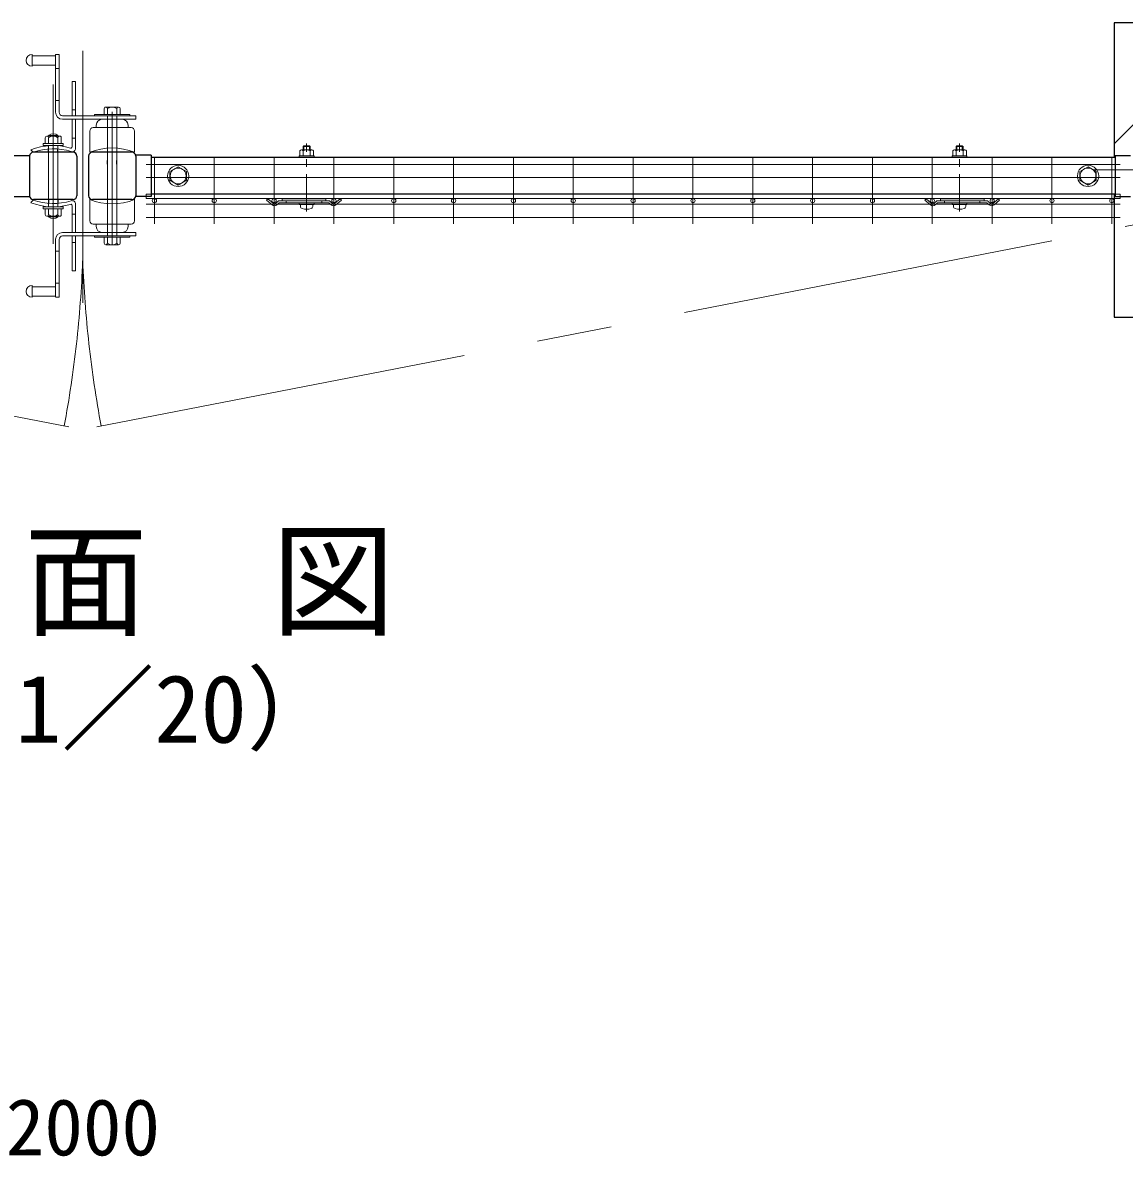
# Model space of a CAD drawing. Units: millimetres, scale not verified. Extents: x -4200 to 4200, y -2970 to 2970.
# Drawn here: x 1145 to 2079, y 1210 to 2172 of the extents above; entities that cross this region are included whole.
import ezdxf
from ezdxf.enums import TextEntityAlignment as Align

# ---------------------------------------------------------------- set-up
doc = ezdxf.new("R2010")
doc.units = ezdxf.units.MM
doc.header["$LTSCALE"] = 10
doc.linetypes.add('USER1', pattern=[50.8, 31.75, -6.35, 6.35, -6.35])
for name, color, linetype, lineweight in [('0-0_D-STR-TXT', 7, 'Continuous', 13), ('0-1_D-STR1', 1, 'Continuous', 25), ('0-2_D-STR4', 7, 'Continuous', 25), ('0-3_D-DCR-HCH', 7, 'Continuous', 13), ('0-5_D-STR-DIM', 7, 'Continuous', 13), ('0-9_D-STR3', 3, 'Continuous', 13), ('0-A_D-BMK', 2, 'USER1', 13), ('0-B_D-STR2', 7, 'Continuous', 13), ('0-D_LAYER06', 7, 'Continuous', 25)]:
    doc.layers.add(name, color=color, linetype=linetype, lineweight=lineweight)
doc.styles.add('ＭＳ ゴシック', font='')
doc.styles.get('ＭＳ ゴシック').set_extended_font_data('MS Gothic')

# ---------------------------------------------------------------- blocks, each defined once
blk = doc.blocks.new('A$C982ee5ca')
at = {"layer": '0-9_D-STR3'}
for p, q in [((-23, 484), (-30, 477)), ((-23, 484), (-23, 449)), ((23, 484), (-23, 484)), ((23, 484), (23, 449)), ((23, 484), (30, 477)), ((-62.5, 399), (62.5, 399)), ((-62.5, 383), (-62.5, 399)), ((-57.5, 440.8), (-57.5, 399)), ((-57.5, 399), (57.5, 399)), ((-43.3, 449), (43.3, 449)), ((30, 477), (-30, 477)), ((-30, 477), (-30, 449)), ((-29.1, 440.8), (-29.1, 399)), ((29.1, 440.8), (29.1, 399)), ((30, 477), (30, 449)), ((57.5, 440.8), (57.5, 399)), ((62.5, 383), (62.5, 399)), ((-62.5, 383), (62.5, 383)), ((-62.5, 0), (62.5, 0)), ((-62.5, -16), (-62.5, 0)), ((62.5, -16), (62.5, 0)), ((-62.5, -16), (62.5, -16)), ((-51.8, -16), (51.8, -16)), ((-51.8, -31.3), (-51.8, -16)), ((51.8, -31.6), (51.8, -16))]:
    blk.add_line(p, q, dxfattribs=at)
for centre, radius, start, end in [((-43.3, 432.6), 16.4, 30, 150), ((0, 393.2), 55.8, 58.543, 121.457), ((43.3, 432.6), 16.4, 30, 150), ((-32.8, -31.3), 19, 180, 253.92714), ((0.7, 85), 140, 253.92714, 285.41383), ((32.8, -31.6), 19, 285.41383, 0)]:
    blk.add_arc(centre, radius, start, end, dxfattribs=at)
at = {"layer": '0-A_D-BMK'}
blk.add_line((0, -75), (0, 504), dxfattribs=at)

msp = doc.modelspace()

# ---------------------------------------------------------------- linework, layer by layer
at = {"layer": '0-1_D-STR1'}
for p, q in [((1137.73, 2059.78), (1150.8, 2059.78)), ((1150.73, 2059.16), (1150.73, 2025.56)), ((1187.53, 2062.36), (1153.93, 2062.36)), ((1190.73, 2059.16), (1190.73, 2025.56)), ((1200.73, 2059.16), (1200.73, 2025.56)), ((1237.53, 2062.36), (1203.93, 2062.36)), ((1253.73, 2059.81), (1240.67, 2059.81)), ((1240.73, 2059.16), (1240.73, 2025.56)), ((1253.73, 2059.81), (1253.73, 2024.91)), ((2071.73, 2059.78), (2071.73, 2024.88)), ((2071.73, 2059.78), (2084.8, 2059.78)), ((2071.73, 2057.86), (1253.73, 2057.86)), ((1137.73, 2024.88), (1150.81, 2024.88)), ((1187.53, 2022.36), (1153.93, 2022.36)), ((1237.53, 2022.36), (1203.93, 2022.36)), ((1253.73, 2024.91), (1240.67, 2024.91)), ((2071.73, 2026.85), (1253.73, 2026.86)), ((2071.73, 2024.88), (2084.81, 2024.88))]:
    msp.add_line(p, q, dxfattribs=at)
for centre, start, end in [((1153.93, 2059.16), 90, 180), ((1187.53, 2059.16), 0, 90), ((1203.93, 2059.16), 90, 180), ((1237.53, 2059.16), 0, 90), ((1153.93, 2025.56), 180, 270), ((1187.53, 2025.56), 270, 0), ((1203.93, 2025.56), 180, 270), ((1237.53, 2025.56), 270, 0)]:
    msp.add_arc(centre, 3.2, start, end, dxfattribs=at)
at = {"layer": '0-2_D-STR4'}
msp.add_lwpolyline([(2070.73, 2026.85), (2070.73, 1922.36), (2320.73, 1922.36), (2320.73, 2172.36), (2070.73, 2172.36), (2070.73, 2057.86)], dxfattribs=at)
at = {"layer": '0-3_D-DCR-HCH'}
msp.add_line((2070.73, 2069.52), (2173.57, 2172.36), dxfattribs=at)
at = {"layer": '0-9_D-STR3'}
for p, q in [((1152.73, 2145.36), (1152.73, 2135.36)), ((1172.73, 2145.36), (1172.73, 2096.36)), ((1172.73, 2145.36), (1175.73, 2145.36)), ((1175.73, 2145.36), (1175.73, 2096.36)), ((1152.73, 2144.36), (1172.73, 2144.36)), ((1152.73, 2136.36), (1172.73, 2136.36)), ((1175.73, 2133.36), (1172.73, 2133.36)), ((1189.73, 2122.36), (1186.73, 2122.36)), ((1186.73, 2093.36), (1186.73, 2122.36)), ((1189.73, 2093.36), (1189.73, 2122.36)), ((1175.73, 2106.36), (1172.73, 2106.36)), ((1189.73, 2098.36), (1186.73, 2098.36)), ((1213.95, 2099.39), (1213.95, 2094.31)), ((1215.34, 2100.8), (1226.14, 2100.8)), ((1216.73, 2099.39), (1216.73, 2094.36)), ((1224.74, 2099.39), (1224.74, 2094.36)), ((1227.54, 2099.39), (1227.54, 2094.39)), ((1178.73, 2093.36), (1240.73, 2093.36)), ((1178.73, 2090.36), (1240.73, 2090.36)), ((1186.73, 2090.36), (1186.73, 2066.97)), ((1189.73, 2090.36), (1189.73, 2065.86)), ((1235.73, 2094.36), (1205.73, 2094.36)), ((1205.73, 2094.36), (1205.73, 2093.36)), ((1216.73, 1991.36), (1216.73, 2093.36)), ((1224.74, 1991.36), (1224.74, 2093.36)), ((1235.73, 2094.36), (1235.73, 2093.36)), ((1240.73, 2090.36), (1240.73, 2093.36)), ((1201.73, 2080.36), (1201.73, 2062.36)), ((1204.73, 2083.36), (1236.73, 2083.36)), ((1207.23, 2083.36), (1207.23, 2085.36)), ((1234.23, 2083.36), (1234.23, 2085.36)), ((1239.73, 2080.36), (1239.73, 2062.36)), ((1179.13, 2069.7), (1162.33, 2069.7)), ((1162.33, 2069.7), (1162.33, 2068.1)), ((1163.92, 2074.74), (1163.92, 2069.74)), ((1176.13, 2076.14), (1165.33, 2076.14)), ((1166.73, 2076.74), (1166.73, 2076.13)), ((1166.73, 2076.74), (1174.74, 2076.74)), ((1166.73, 2074.74), (1166.73, 2069.7)), ((1167.23, 2077.08), (1167.23, 2076.13)), ((1174.24, 2077.09), (1174.24, 2076.15)), ((1174.74, 2076.74), (1174.74, 2076.15)), ((1174.74, 2074.74), (1174.74, 2069.7)), ((1177.52, 2074.74), (1177.52, 2069.65)), ((1179.13, 2069.7), (1179.13, 2068.1)), ((1186.73, 2074.36), (1189.73, 2074.36)), ((1153.75, 2062.36), (1151.73, 2064.58)), ((1162.33, 2068.1), (1179.13, 2068.1)), ((1166.73, 2016.26), (1166.73, 2067.95)), ((1174.74, 2016.26), (1174.74, 2067.95)), ((1276.73, 2050.08), (1269.73, 2046.04)), ((1276.73, 2050.08), (1283.73, 2046.04)), ((2048.73, 2050.08), (2041.73, 2046.04)), ((2048.73, 2050.08), (2055.73, 2046.04)), ((1269.73, 2046.04), (1269.73, 2038.62)), ((1283.73, 2046.04), (1283.73, 2038.62)), ((2041.73, 2046.04), (2041.73, 2038.62)), ((2055.73, 2046.04), (2055.73, 2038.62)), ((1276.73, 2034.58), (1269.73, 2038.62)), ((1276.73, 2034.58), (1283.73, 2038.62)), ((2048.73, 2034.58), (2041.73, 2038.62)), ((2048.73, 2034.58), (2055.73, 2038.62)), ((1153.75, 2021.86), (1151.73, 2019.64)), ((1201.73, 2004.36), (1201.73, 2022.36)), ((1239.73, 2004.36), (1239.73, 2022.36)), ((1351.78, 2021.74), (1352.83, 2022.96)), ((1351.78, 2021.74), (1356.49, 2017.69)), ((1352.83, 2022.96), (1357.54, 2018.9)), ((1361.42, 2020.74), (1359.44, 2018.93)), ((1362.5, 2021.16), (1365, 2021.16)), ((1365, 2022.96), (1402, 2022.96)), ((1365, 2021.16), (1365, 2022.96)), ((1402, 2021.16), (1365, 2021.16)), ((1368.5, 2021.16), (1368.5, 2019.56)), ((1398.5, 2021.16), (1398.5, 2019.56)), ((1402, 2021.16), (1402, 2022.96)), ((1402, 2021.16), (1404.5, 2021.16)), ((1405.58, 2020.74), (1407.56, 2018.93)), ((1414.17, 2022.96), (1409.46, 2018.9)), ((1415.21, 2021.74), (1410.5, 2017.69)), ((1415.21, 2021.74), (1414.17, 2022.96)), ((1910.25, 2021.74), (1911.3, 2022.96)), ((1910.25, 2021.74), (1914.96, 2017.69)), ((1911.3, 2022.96), (1916.01, 2018.9)), ((1919.89, 2020.74), (1917.91, 2018.93)), ((1920.97, 2021.16), (1923.47, 2021.16)), ((1923.47, 2022.96), (1960.47, 2022.96)), ((1923.47, 2021.16), (1923.47, 2022.96)), ((1960.47, 2021.16), (1923.47, 2021.16)), ((1926.97, 2021.16), (1926.97, 2019.56)), ((1956.97, 2021.16), (1956.97, 2019.56)), ((1960.47, 2021.16), (1960.47, 2022.96)), ((1960.47, 2021.16), (1962.97, 2021.16)), ((1964.05, 2020.74), (1966.03, 2018.93)), ((1972.64, 2022.96), (1967.93, 2018.9)), ((1973.68, 2021.74), (1968.97, 2017.69)), ((1973.68, 2021.74), (1972.64, 2022.96)), ((1162.33, 2016.11), (1179.13, 2016.11)), ((1163.92, 2009.48), (1163.92, 2014.48)), ((1166.73, 2009.48), (1166.73, 2014.51)), ((1174.74, 2009.48), (1174.74, 2014.51)), ((1177.52, 2009.48), (1177.52, 2014.56)), ((1179.13, 2014.51), (1179.13, 2016.11)), ((1186.73, 1994.36), (1186.73, 2017.24)), ((1189.73, 1994.36), (1189.73, 2018.36)), ((1362.5, 2019.56), (1360.51, 2017.74)), ((1362.5, 2019.56), (1404.5, 2019.56)), ((1404.5, 2019.56), (1406.48, 2017.74)), ((1920.97, 2019.56), (1918.98, 2017.75)), ((1920.97, 2019.56), (1962.97, 2019.56)), ((1962.97, 2019.56), (1964.95, 2017.75)), ((1176.13, 2008.07), (1165.33, 2008.07)), ((1166.73, 2007.48), (1166.73, 2008.09)), ((1166.73, 2007.48), (1174.74, 2007.48)), ((1167.23, 2007.14), (1167.23, 2008.09)), ((1174.24, 2007.13), (1174.24, 2008.06)), ((1174.74, 2007.48), (1174.74, 2008.06)), ((1186.73, 2009.86), (1189.73, 2009.86)), ((1204.73, 2001.36), (1236.73, 2001.36)), ((1207.23, 2001.36), (1207.23, 1999.36)), ((1234.23, 2001.36), (1234.23, 1999.36)), ((1178.73, 1994.36), (1240.73, 1994.36)), ((1178.73, 1991.36), (1240.73, 1991.36)), ((1186.73, 1991.36), (1186.73, 1961.86)), ((1189.73, 1991.36), (1189.73, 1961.86)), ((1205.73, 1990.36), (1205.73, 1991.36)), ((1235.73, 1990.36), (1235.73, 1991.36)), ((1240.73, 1994.36), (1240.73, 1991.36)), ((1172.73, 1939.86), (1172.73, 1988.86)), ((1175.73, 1939.36), (1175.73, 1988.36)), ((1189.73, 1985.86), (1186.73, 1985.86)), ((1235.73, 1990.36), (1205.73, 1990.36)), ((1213.95, 1985.32), (1213.95, 1990.4)), ((1215.34, 1983.91), (1226.14, 1983.91)), ((1216.73, 1985.32), (1216.73, 1990.36)), ((1224.74, 1985.32), (1224.74, 1990.36)), ((1227.54, 1985.32), (1227.54, 1990.32)), ((1175.73, 1978.36), (1172.73, 1978.36)), ((1189.73, 1961.86), (1186.73, 1961.86)), ((1152.73, 1939.36), (1152.73, 1949.36)), ((1152.73, 1948.36), (1172.73, 1948.36)), ((1175.73, 1951.36), (1172.73, 1951.36)), ((1152.73, 1940.36), (1172.73, 1940.36)), ((1172.73, 1939.36), (1175.73, 1939.36))]:
    msp.add_line(p, q, dxfattribs=at)
msp.add_lwpolyline([(1179.13, 2014.51), (1162.33, 2014.51), (1162.33, 2016.11)], dxfattribs=at)
for centre, radius in [((1276.73, 2042.33), 9), ((1276.73, 2042.33), 6.71), ((2048.73, 2042.33), 9), ((2048.73, 2042.33), 6.71)]:
    msp.add_circle(centre, radius, dxfattribs=at)
for centre, radius, start, end in [((1152.73, 2140.36), 5, 90.00001, 270), ((1215.34, 2099.41), 1.39, 359.29981, 180.701), ((1220.73, 2094.39), 6.41, 51.35043, 128.64746), ((1226.14, 2099.39), 1.4, 0.08393, 179.91606), ((1178.73, 2096.36), 6, 180.00001, 269.99995), ((1178.73, 2096.36), 3, 180.00001, 270), ((1212.23, 2085.36), 5, 90.00001, 179.99999), ((1229.23, 2085.36), 5, 0, 90), ((1170.74, 2071.73), 6.41, 51.35253, 128.64959), ((1204.73, 2080.36), 3, 90, 180.00001), ((1236.73, 2080.36), 3, 0, 90), ((1165.33, 2074.74), 1.4, 0.08393, 179.91608), ((1170.74, 2069.73), 6.41, 51.35253, 128.64959), ((1176.13, 2074.75), 1.39, 359.29901, 180.70018), ((1170.73, 2015.1), 53, 73.87238, 111.00754), ((1170.73, 2015.33), 50, 72.42905, 109.85261), ((1185.73, 2066.97), 1, 253.8728, 0.00001), ((1186.73, 2065.86), 3, 252.42887, 0.00001), ((1220.73, 2015.24), 50.8, 68.0365, 111.96349), ((1170.73, 2068.89), 50, 250.14739, 287.57095), ((1186.73, 2018.36), 3, 359.99999, 107.57113), ((1220.73, 2069.47), 50.8, 248.03651, 291.9635), ((1362.5, 2019.56), 1.6, 90, 132.38442), ((1404.5, 2019.56), 1.6, 47.61558, 90), ((1920.97, 2019.56), 1.6, 90, 132.38442), ((1962.97, 2019.56), 1.6, 47.61558, 90), ((1170.73, 2069.11), 53, 248.99246, 286.12762), ((1185.73, 2017.24), 1, 359.99999, 106.1272), ((1358.47, 2019.98), 3.03, 229.26286, 312.38442), ((1358.47, 2019.98), 1.43, 229.26286, 312.38442), ((1408.53, 2019.98), 3.03, 227.61558, 310.73714), ((1408.53, 2019.98), 1.43, 227.61558, 310.73714), ((1916.94, 2019.98), 3.03, 229.26286, 312.38442), ((1916.94, 2019.98), 1.43, 229.26286, 312.38442), ((1967, 2019.98), 3.03, 227.61558, 310.73714), ((1967, 2019.98), 1.43, 227.61558, 310.73714), ((1165.33, 2009.48), 1.4, 180.08392, 359.91607), ((1170.74, 2014.48), 6.41, 231.35041, 308.64747), ((1170.74, 2012.48), 6.41, 231.35041, 308.64747), ((1176.13, 2009.46), 1.39, 179.29982, 0.70099), ((1204.73, 2004.36), 3, 179.99999, 270), ((1236.73, 2004.36), 3, 270, 0), ((1178.73, 1988.36), 6, 90, 179.99999), ((1178.73, 1988.36), 3, 90, 179.99999), ((1212.23, 1999.36), 5, 180.00001, 269.99999), ((1229.23, 1999.36), 5, 270, 0), ((1215.34, 1985.3), 1.39, 179.299, 0.70019), ((1220.73, 1990.33), 6.41, 231.35254, 308.64957), ((1226.14, 1985.32), 1.4, 180.08394, 359.91607), ((1152.73, 1944.36), 5, 90, 269.99999)]:
    msp.add_arc(centre, radius, start, end, dxfattribs=at)
at = {"layer": '0-A_D-BMK'}
for p, q in [((1195.73, 2148.4), (1195.73, 1934.71)), ((1170.73, 2119.94), (1170.73, 1984.78)), ((1220.73, 1983.57), (1220.73, 2096.81)), ((2370.73, 2047.36), (2020.73, 2047.36)), ((1183.98, 1829.45), (248.53, 2011.56)), ((1207.75, 1829.32), (2142.93, 2011.56))]:
    msp.add_line(p, q, dxfattribs=at)
for centre, start, end in [((230.83, 2006.86), 349.45417, 357.82664), ((2160.64, 2006.86), 182.17317, 190.54584)]:
    msp.add_arc(centre, 965.56, start, end, dxfattribs=at)
at = {"layer": '0-B_D-STR2'}
for p, q in [((1249.6, 2052.16), (2075.86, 2052.16)), ((1256.57, 2057.56), (1256.57, 2001.56)), ((1307.34, 2057.56), (1307.34, 2001.56)), ((1358.11, 2057.56), (1358.11, 2001.56)), ((1408.88, 2057.56), (1408.88, 2001.56)), ((1459.65, 2057.56), (1459.65, 2001.56)), ((1510.42, 2057.56), (1510.42, 2001.56)), ((1561.19, 2057.56), (1561.19, 2001.56)), ((1611.96, 2057.56), (1611.96, 2001.56)), ((1662.73, 2057.56), (1662.73, 2001.56)), ((1713.5, 2057.56), (1713.5, 2001.56)), ((1764.27, 2057.56), (1764.27, 2001.56)), ((1815.04, 2057.56), (1815.04, 2001.56)), ((1865.81, 2057.56), (1865.81, 2001.56)), ((1916.58, 2057.56), (1916.58, 2001.56)), ((1967.35, 2057.56), (1967.35, 2001.56)), ((2018.12, 2057.56), (2018.12, 2001.56)), ((2068.89, 2057.56), (2068.89, 2001.56)), ((1249.6, 2040.86), (2075.86, 2040.86)), ((1249.57, 2026.86), (2075.89, 2026.86)), ((1249.57, 2023.26), (1249.57, 2026.86)), ((1249.57, 2023.26), (2075.89, 2023.26)), ((2075.89, 2023.26), (2075.89, 2026.86)), ((1249.6, 2018.26), (2075.86, 2018.26)), ((1249.6, 2006.96), (2075.86, 2006.96))]:
    msp.add_line(p, q, dxfattribs=at)
for centre in [(1256.57, 2021.46), (1307.34, 2021.46), (1358.11, 2021.46), (1408.88, 2021.46), (1459.65, 2021.46), (1510.42, 2021.46), (1561.19, 2021.46), (1611.96, 2021.46), (1662.73, 2021.46), (1713.5, 2021.46), (1764.27, 2021.46), (1815.04, 2021.46), (1865.81, 2021.46), (1916.58, 2021.46), (1967.35, 2021.46), (2018.12, 2021.46), (2068.89, 2021.46)]:
    msp.add_circle(centre, 1.8, dxfattribs=at)
at = {"layer": '0-D_LAYER06'}
for p, q in [((1166.73, 2062.36), (1166.73, 2065.17)), ((1174.74, 2062.36), (1174.74, 2065.17)), ((1216.73, 2052.36), (1216.73, 2055.32)), ((1224.74, 2052.36), (1224.74, 2055.32)), ((1166.73, 2021.86), (1166.73, 2019.05)), ((1174.74, 2021.86), (1174.74, 2019.05))]:
    msp.add_line(p, q, dxfattribs=at)

# ---------------------------------------------------------------- block references
at = {"layer": '0-5_D-STR-DIM', "xscale": 0.1, "yscale": 0.1}
for p in [(1385.74, 2019.56), (1939.74, 2019.56)]:
    msp.add_blockref('A$C982ee5ca', p, dxfattribs=at)

# ---------------------------------------------------------------- texts
at = {"layer": '0-0_D-STR-TXT', "style": 'ＭＳ ゴシック'}
for s, height, p in [('平\u3000面\u3000図', 76.98, (935.84, 1637.27)), ('（S=1／20）', 57.7, (981.32, 1544.08))]:
    msp.add_text(s, height=height, dxfattribs=at).set_placement(p, align=Align.BOTTOM_LEFT)
at = {"layer": '0-5_D-STR-DIM', "style": 'ＭＳ ゴシック'}
msp.add_text('2000', height=48.09, dxfattribs=at).set_placement((1130.48, 1196.81), align=Align.BOTTOM_LEFT)

doc.saveas('drawing.dxf')
